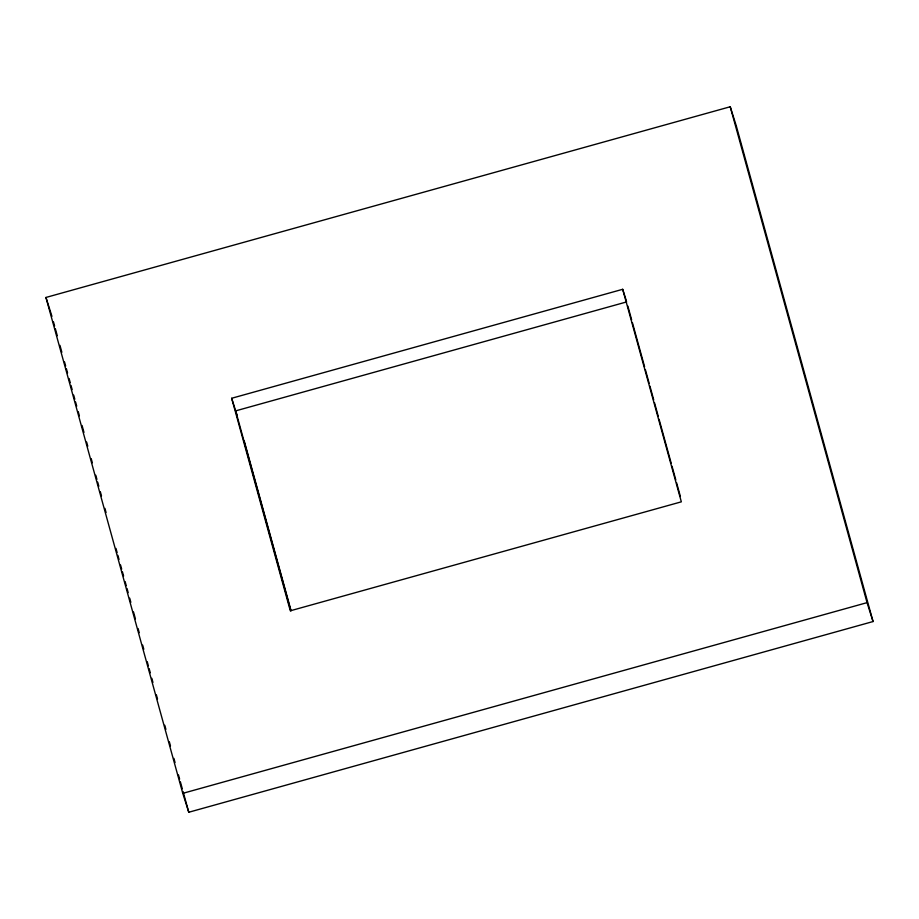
<?xml version="1.0" encoding="UTF-8"?>
<svg xmlns="http://www.w3.org/2000/svg" width="919" height="919" viewBox="0 0 919 919"><rect width="100%" height="100%" fill="white"/><g stroke="black" fill="none" stroke-linecap="round" stroke-linejoin="round"><path stroke-width="1.38" d="M45.95 297.457L730.226 106.753L736.222 125.65L873.05 621.543L188.774 812.247L182.778 793.35L45.95 297.457L51.946 316.354M622.691 289.301L681.335 501.831L290.312 610.802L231.668 398.272L622.691 289.301L626.287 300.639M626.689 301.903L235.666 410.873L290.886 610.974M182.778 793.35L867.054 602.646L873.05 621.543M231.668 398.272L237.274 415.916M730.226 106.753L867.054 602.646M627.826 306.038L631.64 319.846M632.398 322.603L644.587 366.761M645.345 369.518L649.159 383.326M649.917 386.083L653.719 399.88M654.489 402.648L658.291 416.445M659.049 419.202L671.238 463.36M671.996 466.128L675.81 479.925M676.568 482.682L680.382 496.49M244.144 440.638L290.978 610.377M53.474 321.88L54.612 326.027M55.37 328.784L57.277 335.688M59.953 345.36L61.86 352.264M64.525 361.937L65.663 366.084M66.432 368.841L67.569 372.988M69.097 378.513L70.235 382.66M71.004 385.417L72.141 389.564M73.669 395.09L74.818 399.237M75.576 401.994L76.714 406.141M78.241 411.666L79.39 415.813M82.055 425.474L83.962 432.389M86.627 442.05L87.776 446.197M91.199 458.627L92.348 462.774M95.771 475.203L96.92 479.35M97.678 482.107L98.827 486.254M100.343 491.78L101.492 495.927M104.927 508.356L106.064 512.503M115.978 548.413L117.115 552.56M117.885 555.317L119.022 559.464M120.55 564.99L121.687 569.137M122.457 571.894L123.594 576.041M125.122 581.566L126.259 585.713M127.029 588.47L128.166 592.617M129.694 598.143L130.843 602.29M133.508 611.951L135.415 618.866M138.08 628.527L139.228 632.674M142.652 645.104L143.801 649.251M147.224 661.68L148.373 665.827M149.131 668.584L150.279 672.731M151.796 678.256L152.945 682.403M156.368 694.833L157.517 698.98M164.754 725.217L165.902 729.364M169.337 741.794L170.475 745.941M173.909 758.37L175.047 762.517M178.481 774.947L179.619 779.094M180.388 781.862L182.295 788.766M183.053 791.523L188.774 812.247"/></g></svg>
